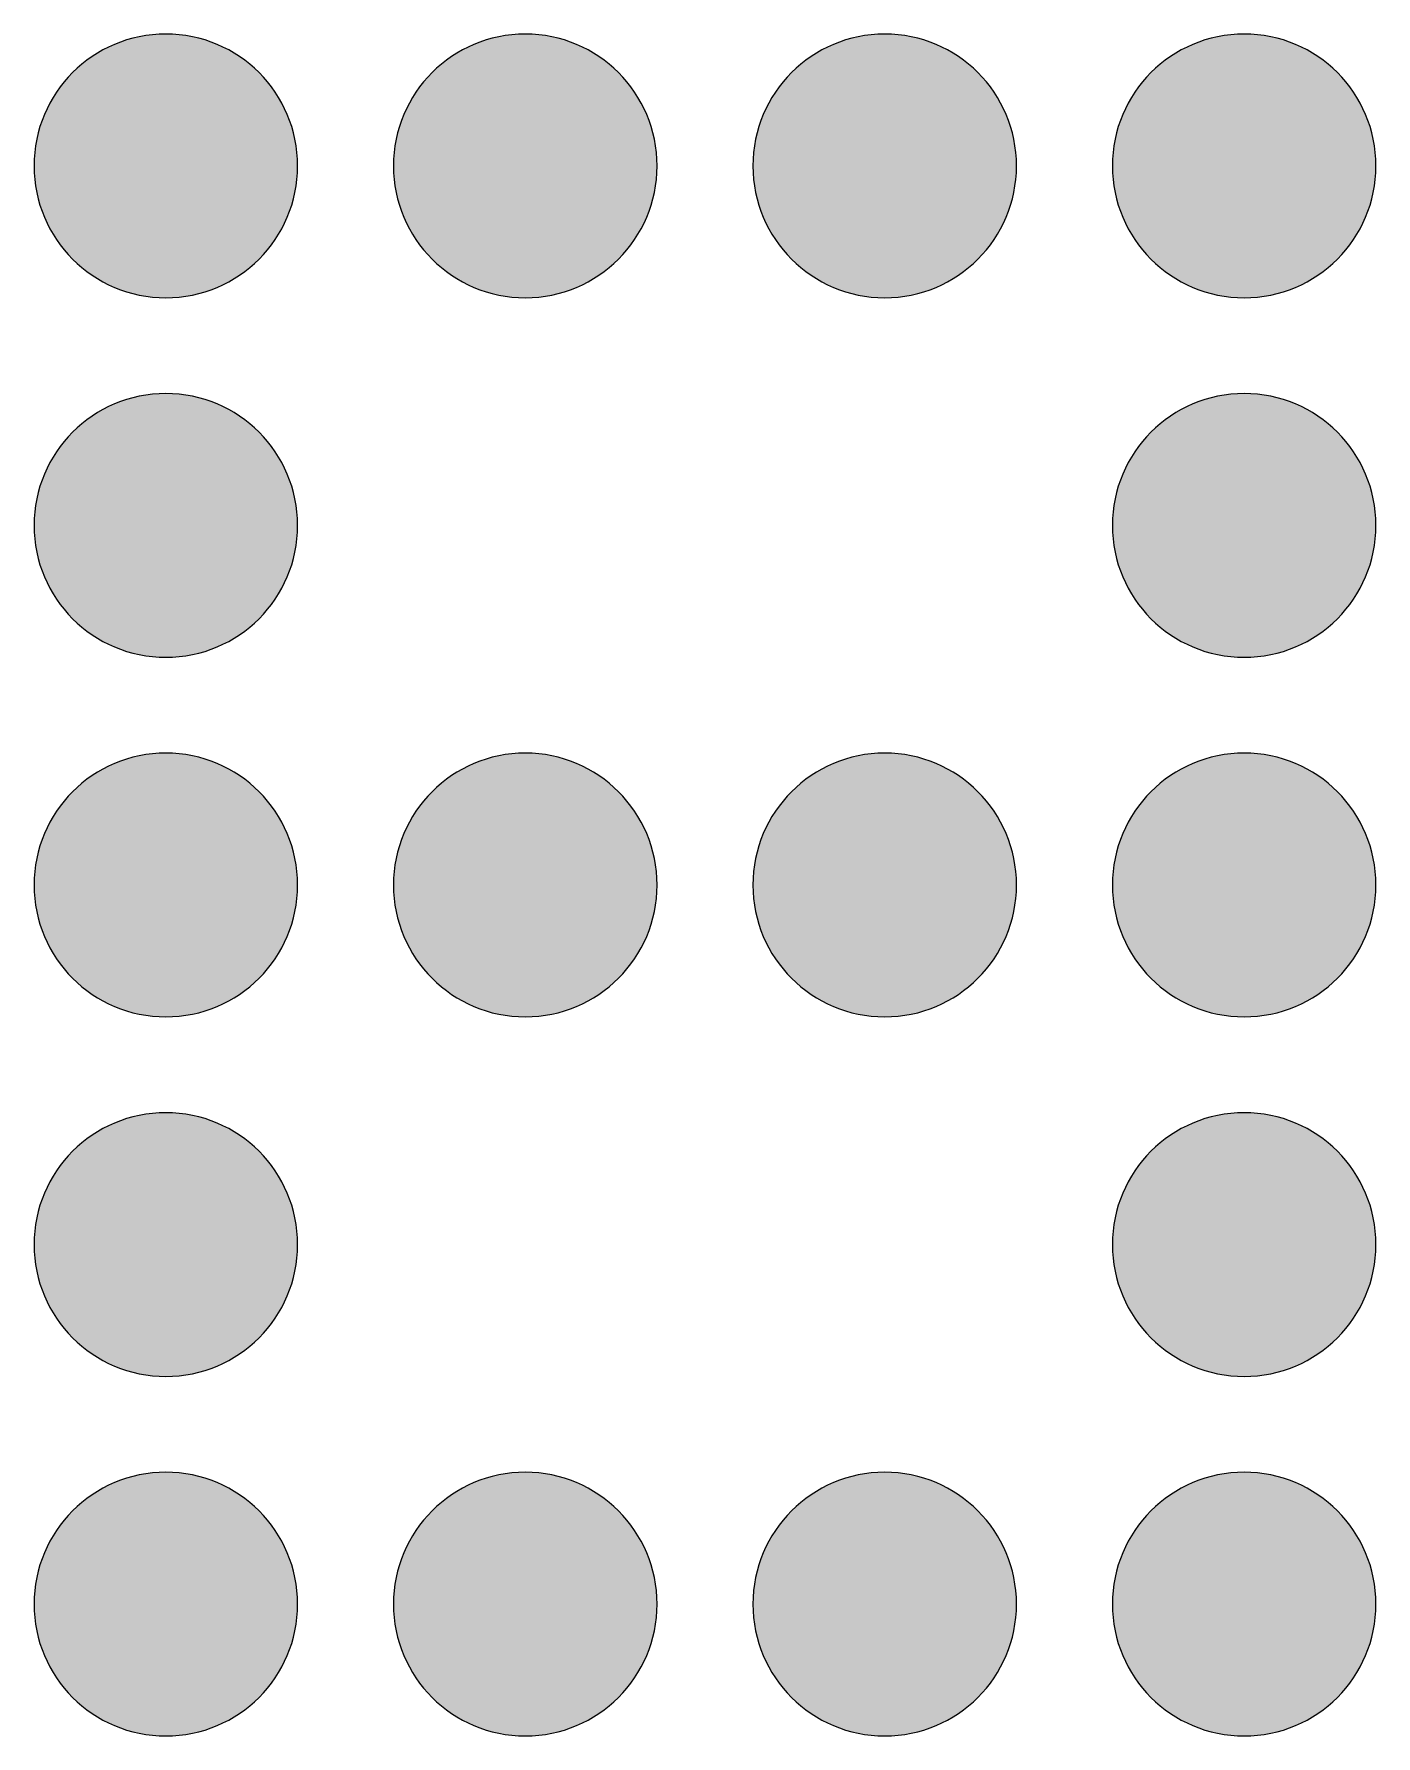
# Model space of a CAD drawing. Header units: inches. Extents: x 21.67 to 26.33, y 15.03 to 20.94.
import ezdxf

# ---------------------------------------------------------------- set-up
doc = ezdxf.new("R2010")
doc.units = ezdxf.units.IN
doc.header["$MEASUREMENT"] = 0
doc.layers.add('Layer 1', color=7, linetype='Continuous')

msp = doc.modelspace()

# ---------------------------------------------------------------- hatches: boundary and pattern name
at = {"layer": 'Layer 1', "true_color": 0x1e1e1e}
h = msp.add_hatch(color=179, dxfattribs=at)
h.dxf.hatch_style = 2
edge = h.paths.add_edge_path()
edge.add_spline(control_points=[(22.5833, 20.4861), (22.5833, 20.2328), (22.3784, 20.0278), (22.125, 20.0278), (21.8717, 20.0278), (21.6667, 20.2328), (21.6667, 20.4861), (21.6667, 20.7395), (21.8717, 20.9445), (22.125, 20.9445), (22.3784, 20.9445), (22.5833, 20.7395), (22.5833, 20.4861)], knot_values=[0, 0, 0, 0, 1, 1, 1, 2, 2, 2, 3, 3, 3, 4, 4, 4, 4], degree=3, periodic=1)
h = msp.add_hatch(color=179, dxfattribs=at)
h.dxf.hatch_style = 2
edge = h.paths.add_edge_path()
edge.add_spline(control_points=[(23.8333, 20.4861), (23.8333, 20.2328), (23.6284, 20.0278), (23.375, 20.0278), (23.1217, 20.0278), (22.9167, 20.2328), (22.9167, 20.4861), (22.9167, 20.7395), (23.1217, 20.9445), (23.375, 20.9445), (23.6284, 20.9445), (23.8333, 20.7395), (23.8333, 20.4861)], knot_values=[0, 0, 0, 0, 1, 1, 1, 2, 2, 2, 3, 3, 3, 4, 4, 4, 4], degree=3, periodic=1)
h = msp.add_hatch(color=179, dxfattribs=at)
h.dxf.hatch_style = 2
edge = h.paths.add_edge_path()
edge.add_spline(control_points=[(25.0833, 20.4861), (25.0833, 20.2328), (24.8784, 20.0278), (24.625, 20.0278), (24.3717, 20.0278), (24.1667, 20.2328), (24.1667, 20.4861), (24.1667, 20.7395), (24.3717, 20.9445), (24.625, 20.9445), (24.8784, 20.9445), (25.0833, 20.7395), (25.0833, 20.4861)], knot_values=[0, 0, 0, 0, 1, 1, 1, 2, 2, 2, 3, 3, 3, 4, 4, 4, 4], degree=3, periodic=1)
h = msp.add_hatch(color=179, dxfattribs=at)
h.dxf.hatch_style = 2
edge = h.paths.add_edge_path()
edge.add_spline(control_points=[(26.3334, 20.4861), (26.3334, 20.2328), (26.1284, 20.0278), (25.875, 20.0278), (25.6217, 20.0278), (25.4167, 20.2328), (25.4167, 20.4861), (25.4167, 20.7395), (25.6217, 20.9445), (25.875, 20.9445), (26.1284, 20.9445), (26.3334, 20.7395), (26.3334, 20.4861)], knot_values=[0, 0, 0, 0, 1, 1, 1, 2, 2, 2, 3, 3, 3, 4, 4, 4, 4], degree=3, periodic=1)
h = msp.add_hatch(color=179, dxfattribs=at)
h.dxf.hatch_style = 2
edge = h.paths.add_edge_path()
edge.add_spline(control_points=[(22.5833, 19.2361), (22.5833, 18.9828), (22.3784, 18.7778), (22.125, 18.7778), (21.8717, 18.7778), (21.6667, 18.9828), (21.6667, 19.2361), (21.6667, 19.4895), (21.8717, 19.6945), (22.125, 19.6945), (22.3784, 19.6945), (22.5833, 19.4895), (22.5833, 19.2361)], knot_values=[0, 0, 0, 0, 1, 1, 1, 2, 2, 2, 3, 3, 3, 4, 4, 4, 4], degree=3, periodic=1)
h = msp.add_hatch(color=179, dxfattribs=at)
h.dxf.hatch_style = 2
edge = h.paths.add_edge_path()
edge.add_spline(control_points=[(26.3334, 19.2361), (26.3334, 18.9828), (26.1284, 18.7778), (25.875, 18.7778), (25.6217, 18.7778), (25.4167, 18.9828), (25.4167, 19.2361), (25.4167, 19.4895), (25.6217, 19.6945), (25.875, 19.6945), (26.1284, 19.6945), (26.3334, 19.4895), (26.3334, 19.2361)], knot_values=[0, 0, 0, 0, 1, 1, 1, 2, 2, 2, 3, 3, 3, 4, 4, 4, 4], degree=3, periodic=1)
h = msp.add_hatch(color=179, dxfattribs=at)
h.dxf.hatch_style = 2
edge = h.paths.add_edge_path()
edge.add_spline(control_points=[(22.5833, 17.9861), (22.5833, 17.7328), (22.3784, 17.5278), (22.125, 17.5278), (21.8717, 17.5278), (21.6667, 17.7328), (21.6667, 17.9861), (21.6667, 18.2395), (21.8717, 18.4445), (22.125, 18.4445), (22.3784, 18.4445), (22.5833, 18.2395), (22.5833, 17.9861)], knot_values=[0, 0, 0, 0, 1, 1, 1, 2, 2, 2, 3, 3, 3, 4, 4, 4, 4], degree=3, periodic=1)
h = msp.add_hatch(color=179, dxfattribs=at)
h.dxf.hatch_style = 2
edge = h.paths.add_edge_path()
edge.add_spline(control_points=[(23.8333, 17.9861), (23.8333, 17.7328), (23.6284, 17.5278), (23.375, 17.5278), (23.1217, 17.5278), (22.9167, 17.7328), (22.9167, 17.9861), (22.9167, 18.2395), (23.1217, 18.4445), (23.375, 18.4445), (23.6284, 18.4445), (23.8333, 18.2395), (23.8333, 17.9861)], knot_values=[0, 0, 0, 0, 1, 1, 1, 2, 2, 2, 3, 3, 3, 4, 4, 4, 4], degree=3, periodic=1)
h = msp.add_hatch(color=179, dxfattribs=at)
h.dxf.hatch_style = 2
edge = h.paths.add_edge_path()
edge.add_spline(control_points=[(25.0833, 17.9861), (25.0833, 17.7328), (24.8784, 17.5278), (24.625, 17.5278), (24.3717, 17.5278), (24.1667, 17.7328), (24.1667, 17.9861), (24.1667, 18.2395), (24.3717, 18.4445), (24.625, 18.4445), (24.8784, 18.4445), (25.0833, 18.2395), (25.0833, 17.9861)], knot_values=[0, 0, 0, 0, 1, 1, 1, 2, 2, 2, 3, 3, 3, 4, 4, 4, 4], degree=3, periodic=1)
h = msp.add_hatch(color=179, dxfattribs=at)
h.dxf.hatch_style = 2
edge = h.paths.add_edge_path()
edge.add_spline(control_points=[(26.3334, 17.9861), (26.3334, 17.7328), (26.1284, 17.5278), (25.875, 17.5278), (25.6217, 17.5278), (25.4167, 17.7328), (25.4167, 17.9861), (25.4167, 18.2395), (25.6217, 18.4445), (25.875, 18.4445), (26.1284, 18.4445), (26.3334, 18.2395), (26.3334, 17.9861)], knot_values=[0, 0, 0, 0, 1, 1, 1, 2, 2, 2, 3, 3, 3, 4, 4, 4, 4], degree=3, periodic=1)
h = msp.add_hatch(color=179, dxfattribs=at)
h.dxf.hatch_style = 2
edge = h.paths.add_edge_path()
edge.add_spline(control_points=[(22.5833, 16.7361), (22.5833, 16.4828), (22.3784, 16.2778), (22.125, 16.2778), (21.8717, 16.2778), (21.6667, 16.4828), (21.6667, 16.7361), (21.6667, 16.9895), (21.8717, 17.1945), (22.125, 17.1945), (22.3784, 17.1945), (22.5833, 16.9895), (22.5833, 16.7361)], knot_values=[0, 0, 0, 0, 1, 1, 1, 2, 2, 2, 3, 3, 3, 4, 4, 4, 4], degree=3, periodic=1)
h = msp.add_hatch(color=179, dxfattribs=at)
h.dxf.hatch_style = 2
edge = h.paths.add_edge_path()
edge.add_spline(control_points=[(26.3334, 16.7361), (26.3334, 16.4828), (26.1284, 16.2778), (25.875, 16.2778), (25.6217, 16.2778), (25.4167, 16.4828), (25.4167, 16.7361), (25.4167, 16.9895), (25.6217, 17.1945), (25.875, 17.1945), (26.1284, 17.1945), (26.3334, 16.9895), (26.3334, 16.7361)], knot_values=[0, 0, 0, 0, 1, 1, 1, 2, 2, 2, 3, 3, 3, 4, 4, 4, 4], degree=3, periodic=1)
h = msp.add_hatch(color=179, dxfattribs=at)
h.dxf.hatch_style = 2
edge = h.paths.add_edge_path()
edge.add_spline(control_points=[(22.5833, 15.4861), (22.5833, 15.2328), (22.3784, 15.0278), (22.125, 15.0278), (21.8717, 15.0278), (21.6667, 15.2328), (21.6667, 15.4861), (21.6667, 15.7395), (21.8717, 15.9445), (22.125, 15.9445), (22.3784, 15.9445), (22.5833, 15.7395), (22.5833, 15.4861)], knot_values=[0, 0, 0, 0, 1, 1, 1, 2, 2, 2, 3, 3, 3, 4, 4, 4, 4], degree=3, periodic=1)
h = msp.add_hatch(color=179, dxfattribs=at)
h.dxf.hatch_style = 2
edge = h.paths.add_edge_path()
edge.add_spline(control_points=[(23.8333, 15.4861), (23.8333, 15.2328), (23.6284, 15.0278), (23.375, 15.0278), (23.1217, 15.0278), (22.9167, 15.2328), (22.9167, 15.4861), (22.9167, 15.7395), (23.1217, 15.9445), (23.375, 15.9445), (23.6284, 15.9445), (23.8333, 15.7395), (23.8333, 15.4861)], knot_values=[0, 0, 0, 0, 1, 1, 1, 2, 2, 2, 3, 3, 3, 4, 4, 4, 4], degree=3, periodic=1)
h = msp.add_hatch(color=179, dxfattribs=at)
h.dxf.hatch_style = 2
edge = h.paths.add_edge_path()
edge.add_spline(control_points=[(25.0833, 15.4861), (25.0833, 15.2328), (24.8784, 15.0278), (24.625, 15.0278), (24.3717, 15.0278), (24.1667, 15.2328), (24.1667, 15.4861), (24.1667, 15.7395), (24.3717, 15.9445), (24.625, 15.9445), (24.8784, 15.9445), (25.0833, 15.7395), (25.0833, 15.4861)], knot_values=[0, 0, 0, 0, 1, 1, 1, 2, 2, 2, 3, 3, 3, 4, 4, 4, 4], degree=3, periodic=1)
h = msp.add_hatch(color=179, dxfattribs=at)
h.dxf.hatch_style = 2
edge = h.paths.add_edge_path()
edge.add_spline(control_points=[(26.3334, 15.4861), (26.3334, 15.2328), (26.1284, 15.0278), (25.875, 15.0278), (25.6217, 15.0278), (25.4167, 15.2328), (25.4167, 15.4861), (25.4167, 15.7395), (25.6217, 15.9445), (25.875, 15.9445), (26.1284, 15.9445), (26.3334, 15.7395), (26.3334, 15.4861)], knot_values=[0, 0, 0, 0, 1, 1, 1, 2, 2, 2, 3, 3, 3, 4, 4, 4, 4], degree=3, periodic=1)

# ---------------------------------------------------------------- linework, layer by layer
at = {"layer": 'Layer 1', "lineweight": 0}
for points in [[(22.5833, 20.4861), (22.5833, 20.2328), (22.3784, 20.0278), (22.125, 20.0278), (21.8717, 20.0278), (21.6667, 20.2328), (21.6667, 20.4861), (21.6667, 20.7395), (21.8717, 20.9445), (22.125, 20.9445), (22.3784, 20.9445), (22.5833, 20.7395), (22.5833, 20.4861)], [(23.8333, 20.4861), (23.8333, 20.2328), (23.6284, 20.0278), (23.375, 20.0278), (23.1217, 20.0278), (22.9167, 20.2328), (22.9167, 20.4861), (22.9167, 20.7395), (23.1217, 20.9445), (23.375, 20.9445), (23.6284, 20.9445), (23.8333, 20.7395), (23.8333, 20.4861)], [(25.0833, 20.4861), (25.0833, 20.2328), (24.8784, 20.0278), (24.625, 20.0278), (24.3717, 20.0278), (24.1667, 20.2328), (24.1667, 20.4861), (24.1667, 20.7395), (24.3717, 20.9445), (24.625, 20.9445), (24.8784, 20.9445), (25.0833, 20.7395), (25.0833, 20.4861)], [(26.3334, 20.4861), (26.3334, 20.2328), (26.1284, 20.0278), (25.875, 20.0278), (25.6217, 20.0278), (25.4167, 20.2328), (25.4167, 20.4861), (25.4167, 20.7395), (25.6217, 20.9445), (25.875, 20.9445), (26.1284, 20.9445), (26.3334, 20.7395), (26.3334, 20.4861)], [(22.5833, 19.2361), (22.5833, 18.9828), (22.3784, 18.7778), (22.125, 18.7778), (21.8717, 18.7778), (21.6667, 18.9828), (21.6667, 19.2361), (21.6667, 19.4895), (21.8717, 19.6945), (22.125, 19.6945), (22.3784, 19.6945), (22.5833, 19.4895), (22.5833, 19.2361)], [(26.3334, 19.2361), (26.3334, 18.9828), (26.1284, 18.7778), (25.875, 18.7778), (25.6217, 18.7778), (25.4167, 18.9828), (25.4167, 19.2361), (25.4167, 19.4895), (25.6217, 19.6945), (25.875, 19.6945), (26.1284, 19.6945), (26.3334, 19.4895), (26.3334, 19.2361)], [(22.5833, 17.9861), (22.5833, 17.7328), (22.3784, 17.5278), (22.125, 17.5278), (21.8717, 17.5278), (21.6667, 17.7328), (21.6667, 17.9861), (21.6667, 18.2395), (21.8717, 18.4445), (22.125, 18.4445), (22.3784, 18.4445), (22.5833, 18.2395), (22.5833, 17.9861)], [(23.8333, 17.9861), (23.8333, 17.7328), (23.6284, 17.5278), (23.375, 17.5278), (23.1217, 17.5278), (22.9167, 17.7328), (22.9167, 17.9861), (22.9167, 18.2395), (23.1217, 18.4445), (23.375, 18.4445), (23.6284, 18.4445), (23.8333, 18.2395), (23.8333, 17.9861)], [(25.0833, 17.9861), (25.0833, 17.7328), (24.8784, 17.5278), (24.625, 17.5278), (24.3717, 17.5278), (24.1667, 17.7328), (24.1667, 17.9861), (24.1667, 18.2395), (24.3717, 18.4445), (24.625, 18.4445), (24.8784, 18.4445), (25.0833, 18.2395), (25.0833, 17.9861)], [(26.3334, 17.9861), (26.3334, 17.7328), (26.1284, 17.5278), (25.875, 17.5278), (25.6217, 17.5278), (25.4167, 17.7328), (25.4167, 17.9861), (25.4167, 18.2395), (25.6217, 18.4445), (25.875, 18.4445), (26.1284, 18.4445), (26.3334, 18.2395), (26.3334, 17.9861)], [(22.5833, 16.7361), (22.5833, 16.4828), (22.3784, 16.2778), (22.125, 16.2778), (21.8717, 16.2778), (21.6667, 16.4828), (21.6667, 16.7361), (21.6667, 16.9895), (21.8717, 17.1945), (22.125, 17.1945), (22.3784, 17.1945), (22.5833, 16.9895), (22.5833, 16.7361)], [(26.3334, 16.7361), (26.3334, 16.4828), (26.1284, 16.2778), (25.875, 16.2778), (25.6217, 16.2778), (25.4167, 16.4828), (25.4167, 16.7361), (25.4167, 16.9895), (25.6217, 17.1945), (25.875, 17.1945), (26.1284, 17.1945), (26.3334, 16.9895), (26.3334, 16.7361)], [(22.5833, 15.4861), (22.5833, 15.2328), (22.3784, 15.0278), (22.125, 15.0278), (21.8717, 15.0278), (21.6667, 15.2328), (21.6667, 15.4861), (21.6667, 15.7395), (21.8717, 15.9445), (22.125, 15.9445), (22.3784, 15.9445), (22.5833, 15.7395), (22.5833, 15.4861)], [(23.8333, 15.4861), (23.8333, 15.2328), (23.6284, 15.0278), (23.375, 15.0278), (23.1217, 15.0278), (22.9167, 15.2328), (22.9167, 15.4861), (22.9167, 15.7395), (23.1217, 15.9445), (23.375, 15.9445), (23.6284, 15.9445), (23.8333, 15.7395), (23.8333, 15.4861)], [(25.0833, 15.4861), (25.0833, 15.2328), (24.8784, 15.0278), (24.625, 15.0278), (24.3717, 15.0278), (24.1667, 15.2328), (24.1667, 15.4861), (24.1667, 15.7395), (24.3717, 15.9445), (24.625, 15.9445), (24.8784, 15.9445), (25.0833, 15.7395), (25.0833, 15.4861)], [(26.3334, 15.4861), (26.3334, 15.2328), (26.1284, 15.0278), (25.875, 15.0278), (25.6217, 15.0278), (25.4167, 15.2328), (25.4167, 15.4861), (25.4167, 15.7395), (25.6217, 15.9445), (25.875, 15.9445), (26.1284, 15.9445), (26.3334, 15.7395), (26.3334, 15.4861)]]:
    msp.add_open_spline(points, degree=3, knots=[0, 0, 0, 0, 1, 1, 1, 2, 2, 2, 3, 3, 3, 4, 4, 4, 4], dxfattribs=at)

doc.saveas('drawing.dxf')
